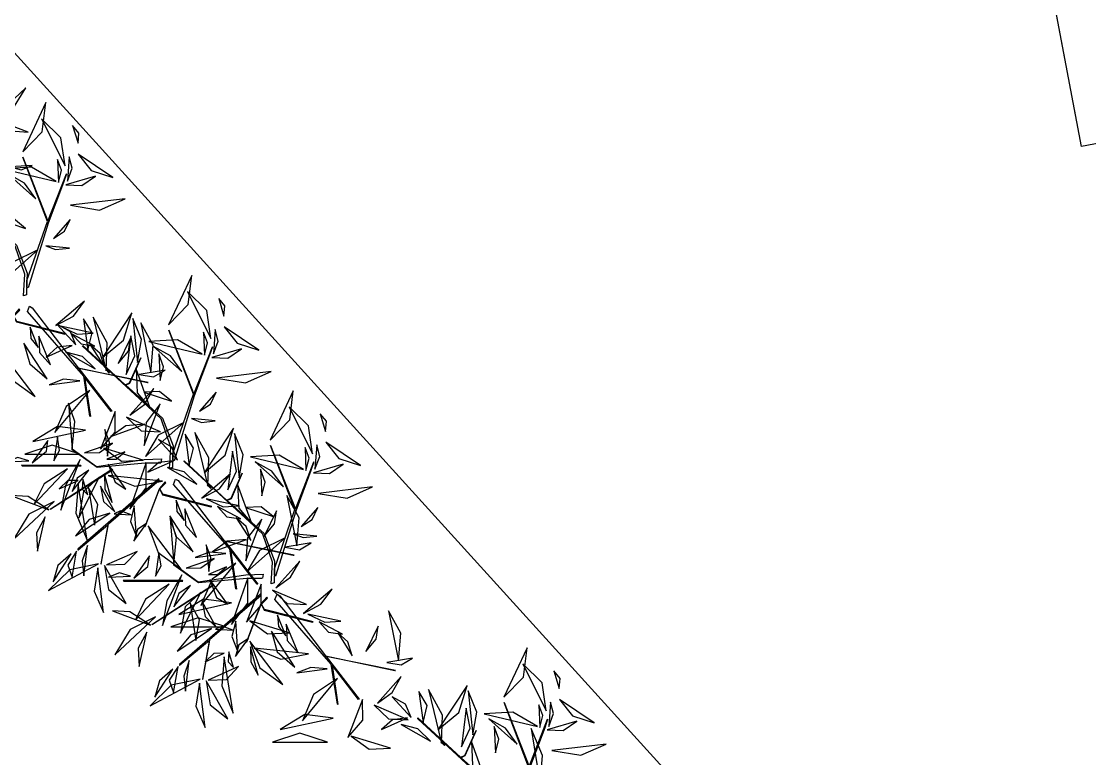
# Model space of a CAD drawing. Header units: centimetres. Extents: x 197412 to 267601, y -375791 to -305433.
# Drawn here: x 210810 to 214582, y -369636 to -367034 of the extents above; entities that cross this region are included whole.
import ezdxf

# ---------------------------------------------------------------- set-up
doc = ezdxf.new("R2010")
doc.units = ezdxf.units.CM
doc.layers.add('3-BAT C-Niveau 0', color=250, linetype='Continuous')

# ---------------------------------------------------------------- blocks, each defined once
blk = doc.blocks.new('Groupe-230-1')
at = {"linetype": 'Continuous', "flags": 128}
for points in [[(12837.67, -49599.71), (12838.09, -49592.12), (12834.68, -49582.21), (12806.91, -49556.55), (12806.96, -49556.29), (12821.92, -49570.11), (12823.54, -49569.5), (12827.46, -49560.67), (12823.54, -49569.69), (12822.16, -49570.31), (12835.12, -49581.9), (12838.88, -49591.74), (12838.79, -49594.35), (12846.03, -49573.5), (12837.43, -49550.82), (12846.2, -49573.4), (12852.74, -49556.7), (12851.7, -49559.73), (12846.34, -49574.05), (12839.23, -49596.96), (12838.81, -49596.62), (12838.79, -49594.35), (12838.7, -49599.38)], [(12836.09, -49604.37), (12834.03, -49606.72), (12828.94, -49620.24), (12829.08, -49620.12), (12834.09, -49606.89), (12835.15, -49608.94), (12852.26, -49613.25), (12852.51, -49613.15), (12835.27, -49608.79), (12834.23, -49606.87), (12836.33, -49604.78)], [(12881.58, -49630.34), (12857.12, -49625.36), (12868.75, -49640.47), (12868.53, -49640.57), (12859.13, -49628.42), (12861.23, -49642.3), (12861.07, -49642.2), (12858.87, -49628.08), (12838.98, -49605.3), (12839.74, -49603.4), (12840.71, -49603.96), (12856.88, -49625.17), (12881.34, -49630.27)], [(12889.21, -49660.7), (12889.63, -49653.1), (12886.23, -49643.2), (12858.46, -49617.54), (12858.51, -49617.28), (12873.46, -49631.1), (12875.08, -49630.49), (12879, -49621.66), (12875.08, -49630.68), (12873.7, -49631.3), (12886.67, -49642.89), (12890.42, -49652.73), (12890.33, -49655.34), (12897.58, -49634.49), (12888.97, -49611.81), (12897.74, -49634.39), (12904.29, -49617.69), (12903.25, -49620.72), (12897.89, -49635.04), (12890.78, -49657.95), (12890.36, -49657.61), (12890.33, -49655.34), (12890.24, -49660.37)], [(12925.08, -49701.4), (12925.5, -49693.8), (12922.09, -49683.89), (12894.32, -49658.24), (12894.37, -49657.98), (12909.33, -49671.8), (12910.94, -49671.18), (12914.87, -49662.35), (12910.95, -49671.37), (12909.57, -49671.99), (12922.53, -49683.59), (12926.29, -49693.43), (12926.2, -49696.04), (12933.44, -49675.19), (12924.84, -49652.51), (12933.61, -49675.09), (12940.15, -49658.38), (12939.11, -49661.42), (12933.75, -49675.74), (12926.64, -49698.64), (12926.22, -49698.3), (12926.2, -49696.04), (12926.11, -49701.06)], [(12857.97, -49659.74), (12857.88, -49659.57), (12836.96, -49659.51), (12837.12, -49659.72)], [(12847.28, -49675.08), (12847.02, -49675.09), (12868.81, -49660.88), (12868.99, -49661.22)], [(12887.63, -49665.36), (12885.58, -49667.71), (12880.48, -49681.22), (12880.62, -49681.11), (12885.63, -49667.88), (12886.7, -49669.93), (12903.8, -49674.24), (12904.05, -49674.14), (12886.82, -49669.77), (12885.78, -49667.86), (12887.88, -49665.77)], [(12933.12, -49691.33), (12908.66, -49686.35), (12920.29, -49701.46), (12920.08, -49701.56), (12910.68, -49689.41), (12912.77, -49703.29), (12912.62, -49703.19), (12910.41, -49689.07), (12890.53, -49666.29), (12891.29, -49664.39), (12892.25, -49664.95), (12908.42, -49686.16), (12932.88, -49691.25)], [(12893.84, -49700.44), (12893.75, -49700.27), (12872.82, -49700.2), (12872.98, -49700.42)], [(12883.14, -49715.78), (12882.89, -49715.79), (12904.68, -49701.57), (12904.85, -49701.92)], [(12923.5, -49706.06), (12921.44, -49708.4), (12916.35, -49721.92), (12916.49, -49721.81), (12921.5, -49708.58), (12922.56, -49710.63), (12939.67, -49714.93), (12939.92, -49714.84), (12922.68, -49710.47), (12921.64, -49708.55), (12923.74, -49706.46)], [(12968.99, -49732.03), (12944.53, -49727.05), (12956.16, -49742.16), (12955.94, -49742.26), (12946.54, -49730.11), (12948.64, -49743.99), (12948.48, -49743.89), (12946.27, -49729.77), (12926.39, -49706.98), (12927.15, -49705.08), (12928.12, -49705.65), (12944.29, -49726.85), (12968.74, -49731.95)]]:
    blk.add_lwpolyline(points, close=True, dxfattribs=at)
for points in [[(12886.06, -49658.77), (12880.55, -49658.79), (12863.57, -49660.34), (12854.8, -49654.09), (12854.77, -49653.71), (12863.43, -49659.96), (12880.24, -49657.53), (12886.36, -49657.24), (12886.13, -49658.68)], [(12856.93, -49689.34), (12867.42, -49680.56), (12864.93, -49694.49), (12865.03, -49694.38), (12867.59, -49680.22), (12885.56, -49664.82), (12885.44, -49664.37), (12856.83, -49689.14), (12856.84, -49689.41), (12856.9, -49689.36)], [(12921.93, -49699.47), (12916.41, -49699.49), (12899.43, -49701.04), (12890.66, -49694.79), (12890.64, -49694.41), (12899.29, -49700.66), (12916.11, -49698.23), (12922.22, -49697.94), (12921.99, -49699.37)], [(12892.79, -49730.04), (12903.29, -49721.26), (12900.8, -49735.19), (12900.89, -49735.07), (12903.45, -49720.92), (12921.42, -49705.52), (12921.31, -49705.07), (12892.69, -49729.84), (12892.71, -49730.11), (12892.76, -49730.06)]]:
    blk.add_lwpolyline(points, dxfattribs=at)
at = {"linetype": 'Continuous'}
for points in [[(12824, -49539.8, -223.19), (12832.95, -49535.28, -225.59), (12838.38, -49526.35, -225.79), (12838.38, -49526.35, -225.79), (12824, -49539.8, -223.19)], [(12824, -49539.8, -223.19), (12832.95, -49535.28, -225.59), (12838.38, -49526.35, -225.79), (12838.38, -49526.35, -225.79), (12824, -49539.8, -223.19)], [(12837.32, -49548.95, -215.07), (12844.2, -49541.83, -213.8), (12845.47, -49531.54, -214.42), (12845.47, -49531.54, -214.42), (12837.32, -49548.95, -215.07)], [(12825.86, -49536.84, -214.21), (12833.13, -49541.5, -211.43), (12839.23, -49541.9, -206.15), (12839.23, -49541.9, -206.15), (12825.86, -49536.84, -214.21)], [(12852.27, -49553.8, -228.35), (12850.8, -49543.91, -229.1), (12844, -49537.19, -232.12), (12844, -49537.19, -232.12), (12852.27, -49553.8, -228.35)], [(12856.86, -49545.88, -211.21), (12857.17, -49542.3, -209.03), (12854.97, -49539.66, -206.71), (12854.97, -49539.66, -206.71), (12856.86, -49545.88, -211.21)], [(12856.86, -49545.88, -211.21), (12857.17, -49542.3, -209.03), (12854.97, -49539.66, -206.71), (12854.97, -49539.66, -206.71), (12856.86, -49545.88, -211.21)], [(12849.94, -49559.68, -229.3), (12851.02, -49555.37, -228.25), (12849.65, -49551.61, -226.49), (12849.65, -49551.61, -226.49), (12849.94, -49559.68, -229.3)], [(12853.11, -49559.24, -232.75), (12854.82, -49554.72, -233.5), (12853.75, -49550.66, -235.42), (12853.75, -49550.66, -235.42), (12853.11, -49559.24, -232.75)], [(12856.97, -49549.74, -212.86), (12861.52, -49555.5, -209.91), (12869.19, -49557.96, -208.14), (12869.19, -49557.96, -208.14), (12856.97, -49549.74, -212.86)], [(12856.97, -49549.74, -212.86), (12861.52, -49555.5, -209.91), (12869.19, -49557.96, -208.14), (12869.19, -49557.96, -208.14), (12856.97, -49549.74, -212.86)], [(12849.11, -49559.32, -228.97), (12840.42, -49554.27, -227.8), (12830.36, -49554.86, -227.09), (12830.36, -49554.86, -227.09), (12849.11, -49559.32, -228.97)], [(12832.94, -49554.17, -211.6), (12836.81, -49555.27, -211.07), (12840.65, -49553.73, -211.1), (12840.65, -49553.73, -211.1), (12832.94, -49554.17, -211.6)], [(12841.97, -49565.5, -196.26), (12837.91, -49559.92, -195.05), (12831.97, -49556.59, -196.39), (12831.97, -49556.59, -196.39), (12841.97, -49565.5, -196.26)], [(12852.57, -49560.5, -232.48), (12858.26, -49560.75, -232.45), (12863.02, -49557.46, -231.83), (12863.02, -49557.46, -231.83), (12852.57, -49560.5, -232.48)], [(12854.26, -49567.76, -223.66), (12864.48, -49569.43, -222.36), (12873.46, -49565.48, -219.58), (12873.46, -49565.48, -219.58), (12854.26, -49567.76, -223.66)], [(12838.31, -49575.91, -184.69), (12834.12, -49572.48, -183.17), (12828.58, -49572.72, -181.63), (12828.58, -49572.72, -181.63), (12838.31, -49575.91, -184.69)], [(12848.2, -49579.46, -172.05), (12852.11, -49576.96, -171.7), (12854.12, -49572.78, -172.02), (12854.12, -49572.78, -172.02), (12848.2, -49579.46, -172.05)], [(12848.2, -49579.46, -172.05), (12852.11, -49576.96, -171.7), (12854.12, -49572.78, -172.02), (12854.12, -49572.78, -172.02), (12848.2, -49579.46, -172.05)], [(12845.44, -49582.08, -171.59), (12848.96, -49583.41, -169.03), (12853.8, -49582.87, -167.96), (12853.8, -49582.87, -167.96), (12845.44, -49582.08, -171.59)], [(12842.64, -49583.49, -176.08), (12833.57, -49587.95, -174.79), (12829.09, -49595.46, -170.69), (12829.09, -49595.46, -170.69), (12842.64, -49583.49, -176.08)], [(12888.86, -49609.94, -215.07), (12895.74, -49602.82, -213.8), (12897.02, -49592.53, -214.42), (12897.02, -49592.53, -214.42), (12888.86, -49609.94, -215.07)], [(12903.81, -49614.79, -228.35), (12902.34, -49604.9, -229.1), (12895.55, -49598.18, -232.12), (12895.55, -49598.18, -232.12), (12903.81, -49614.79, -228.35)], [(12908.4, -49606.87, -211.21), (12908.71, -49603.29, -209.03), (12906.52, -49600.64, -206.71), (12906.52, -49600.64, -206.71), (12908.4, -49606.87, -211.21)], [(12908.4, -49606.87, -211.21), (12908.71, -49603.29, -209.03), (12906.52, -49600.64, -206.71), (12906.52, -49600.64, -206.71), (12908.4, -49606.87, -211.21)], [(12849.01, -49610.16, -183.78), (12855.24, -49606.89, -183.14), (12859.17, -49601.57, -184.94), (12859.17, -49601.57, -184.94), (12849.01, -49610.16, -183.78)], [(12860.28, -49618.92, -194.21), (12861.8, -49612.81, -192.81), (12858.8, -49607.9, -190.06), (12858.8, -49607.9, -190.06), (12860.28, -49618.92, -194.21)], [(12860.28, -49618.92, -194.21), (12861.8, -49612.81, -192.81), (12858.8, -49607.9, -190.06), (12858.8, -49607.9, -190.06), (12860.28, -49618.92, -194.21)], [(12866.78, -49626.19, -206.43), (12867.15, -49616.27, -204.4), (12862.25, -49607.26, -204.36), (12862.25, -49607.26, -204.36), (12866.78, -49626.19, -206.43)], [(12866.78, -49626.19, -206.43), (12867.15, -49616.27, -204.4), (12862.25, -49607.26, -204.36), (12862.25, -49607.26, -204.36), (12866.78, -49626.19, -206.43)], [(12865.52, -49621.48, -194.97), (12872.93, -49615.32, -192.57), (12875.86, -49605.78, -191.31), (12875.86, -49605.78, -191.31), (12865.52, -49621.48, -194.97)], [(12877.83, -49623.25, -201.48), (12879.29, -49615.18, -202.35), (12876.2, -49607.68, -201.76), (12876.2, -49607.68, -201.76), (12877.83, -49623.25, -201.48)], [(12839.91, -49610.83, -197.01), (12840.18, -49614.83, -196.39), (12842.82, -49618, -196.61), (12842.82, -49618, -196.61), (12839.91, -49610.83, -197.01)], [(12856.09, -49617.07, -183.73), (12854.15, -49612.42, -181.29), (12849.36, -49609.78, -179.52), (12849.36, -49609.78, -179.52), (12856.09, -49617.07, -183.73)], [(12850.62, -49610.4, -176.88), (12856.56, -49613.22, -176.9), (12862.2, -49612.92, -174.04), (12862.2, -49612.92, -174.04), (12850.62, -49610.4, -176.88)], [(12882.57, -49626.94, -207.25), (12883.41, -49617.15, -205.29), (12879.02, -49609.21, -201.98), (12879.02, -49609.21, -201.98), (12882.57, -49626.94, -207.25)], [(12904.66, -49620.23, -232.75), (12906.36, -49615.71, -233.5), (12905.29, -49611.65, -235.42), (12905.29, -49611.65, -235.42), (12904.66, -49620.23, -232.75)], [(12908.51, -49610.73, -212.86), (12913.07, -49616.49, -209.91), (12920.73, -49618.95, -208.14), (12920.73, -49618.95, -208.14), (12908.51, -49610.73, -212.86)], [(12908.51, -49610.73, -212.86), (12913.07, -49616.49, -209.91), (12920.73, -49618.95, -208.14), (12920.73, -49618.95, -208.14), (12908.51, -49610.73, -212.86)], [(12843, -49613.92, -186.16), (12843.28, -49619.68, -185.75), (12847.19, -49624.05, -185.13), (12847.19, -49624.05, -185.13), (12843, -49613.92, -186.16)], [(12854.57, -49613.09, -161.32), (12857.92, -49616.72, -161.24), (12862.78, -49617.51, -160.95), (12862.78, -49617.51, -160.95), (12854.57, -49613.09, -161.32)], [(12871.06, -49623.56, -210.84), (12874.7, -49619.21, -209.98), (12875.42, -49614.69, -207.2), (12875.42, -49614.69, -207.2), (12871.06, -49623.56, -210.84)], [(12873.89, -49627.47, -207.16), (12876.93, -49620.89, -205.48), (12875.55, -49613.82, -203.83), (12875.55, -49613.82, -203.83), (12873.89, -49627.47, -207.16)], [(12873.89, -49627.47, -207.16), (12876.93, -49620.89, -205.48), (12875.55, -49613.82, -203.83), (12875.55, -49613.82, -203.83), (12873.89, -49627.47, -207.16)], [(12900.65, -49620.31, -228.97), (12891.96, -49615.26, -227.8), (12881.9, -49615.85, -227.09), (12881.9, -49615.85, -227.09), (12900.65, -49620.31, -228.97)], [(12901.48, -49620.67, -229.3), (12902.56, -49616.36, -228.25), (12901.19, -49612.59, -226.49), (12901.19, -49612.59, -226.49), (12901.48, -49620.67, -229.3)], [(12830.06, -49619.91, -179.52), (12833.61, -49629.38, -178.73), (12841.77, -49635.28, -177.91), (12841.77, -49635.28, -177.91), (12830.06, -49619.91, -179.52)], [(12837.71, -49616.4, -247.3), (12839.8, -49623.69, -244.69), (12845.98, -49629.08, -243.35), (12845.98, -49629.08, -243.35), (12837.71, -49616.4, -247.3)], [(12837.71, -49616.4, -247.3), (12839.8, -49623.69, -244.69), (12845.98, -49629.08, -243.35), (12845.98, -49629.08, -243.35), (12837.71, -49616.4, -247.3)], [(12854.76, -49617.27, -183.47), (12849.53, -49617.89, -183.7), (12845.61, -49621.33, -184.07), (12845.61, -49621.33, -184.07), (12854.76, -49617.27, -183.47)], [(12854.76, -49617.27, -183.47), (12849.53, -49617.89, -183.7), (12845.61, -49621.33, -184.07), (12845.61, -49621.33, -184.07), (12854.76, -49617.27, -183.47)], [(12862.95, -49625.51, -199.98), (12858.49, -49621.11, -200.36), (12852.54, -49619.57, -199.46), (12852.54, -49619.57, -199.46), (12862.95, -49625.51, -199.98)], [(12866.29, -49625.08, -223.21), (12864.69, -49620.12, -222.61), (12861.14, -49617.05, -220.88), (12861.14, -49617.05, -220.88), (12866.29, -49625.08, -223.21)], [(12866.29, -49625.08, -223.21), (12864.69, -49620.12, -222.61), (12861.14, -49617.05, -220.88), (12861.14, -49617.05, -220.88), (12866.29, -49625.08, -223.21)], [(12893.52, -49626.49, -196.26), (12889.46, -49620.91, -195.05), (12883.52, -49617.58, -196.39), (12883.52, -49617.58, -196.39), (12893.52, -49626.49, -196.26)], [(12904.11, -49621.49, -232.48), (12909.81, -49621.74, -232.45), (12914.57, -49618.45, -231.83), (12914.57, -49618.45, -231.83), (12904.11, -49621.49, -232.48)], [(12885.91, -49629.59, -195.33), (12887.04, -49624.78, -195.1), (12885.44, -49620.25, -194.26), (12885.44, -49620.25, -194.26), (12885.91, -49629.59, -195.33)], [(12867.85, -49627.01, -203.84), (12868, -49626.81, -203.87), (12866.77, -49625.58, -202.04), (12866.63, -49625.77, -202.02), (12867.85, -49627.01, -203.84)], [(12877.35, -49625.55, -188.89), (12877.75, -49633.98, -185.79), (12882.35, -49639.35, -181.22), (12882.35, -49639.35, -181.22), (12877.35, -49625.55, -188.89)], [(12878.44, -49627.49, -215.21), (12883.49, -49628.35, -213.09), (12887.59, -49625.98, -210.46), (12887.59, -49625.98, -210.46), (12878.44, -49627.49, -215.21)], [(12905.8, -49628.75, -223.66), (12916.03, -49630.42, -222.36), (12925, -49626.47, -219.58), (12925, -49626.47, -219.58), (12905.8, -49628.75, -223.66)], [(12857.46, -49629.7, -228.81), (12851.71, -49629.2, -229.15), (12846.69, -49631.16, -227.32), (12846.69, -49631.16, -227.32), (12857.46, -49629.7, -228.81)], [(12861.07, -49633.13, -225.36), (12852.63, -49638.74, -224.7), (12848.71, -49648.03, -224), (12848.71, -49648.03, -224), (12861.07, -49633.13, -225.36)], [(12875.16, -49641.85, -200.44), (12880.36, -49638.04, -199.26), (12883.6, -49632.42, -200.49), (12883.6, -49632.42, -200.49), (12875.16, -49641.85, -200.44)], [(12889.85, -49636.9, -184.69), (12885.66, -49633.47, -183.17), (12880.12, -49633.71, -181.63), (12880.12, -49633.71, -181.63), (12889.85, -49636.9, -184.69)], [(12899.74, -49640.45, -172.05), (12903.65, -49637.95, -171.7), (12905.66, -49633.76, -172.02), (12905.66, -49633.76, -172.02), (12899.74, -49640.45, -172.05)], [(12899.74, -49640.45, -172.05), (12903.65, -49637.95, -171.7), (12905.66, -49633.76, -172.02), (12905.66, -49633.76, -172.02), (12899.74, -49640.45, -172.05)], [(12924.73, -49650.64, -215.07), (12931.61, -49643.51, -213.8), (12932.88, -49633.23, -214.42), (12932.88, -49633.23, -214.42), (12924.73, -49650.64, -215.07)], [(12854.77, -49653.71, -197.23), (12855.74, -49644.05, -194.28), (12853.48, -49637.58, -188.42), (12853.48, -49637.58, -188.42), (12854.77, -49653.71, -197.23)], [(12885.92, -49637.89, -205.3), (12880.88, -49644.44, -204.92), (12880.26, -49652.55, -203.9), (12880.26, -49652.55, -203.9), (12885.92, -49637.89, -205.3)], [(12939.68, -49655.49, -228.35), (12938.21, -49645.6, -229.1), (12931.41, -49638.88, -232.12), (12931.41, -49638.88, -232.12), (12939.68, -49655.49, -228.35)], [(12864.75, -49653.9, -210.57), (12870.01, -49647.88, -206.9), (12869.94, -49640.57, -202.54), (12869.94, -49640.57, -202.54), (12864.75, -49653.9, -210.57)], [(12874.03, -49642.59, -200.73), (12879.12, -49647.38, -197.34), (12885.98, -49647.69, -193.77), (12885.98, -49647.69, -193.77), (12874.03, -49642.59, -200.73)], [(12874.03, -49642.59, -200.73), (12879.12, -49647.38, -197.34), (12885.98, -49647.69, -193.77), (12885.98, -49647.69, -193.77), (12874.03, -49642.59, -200.73)], [(12944.26, -49647.57, -211.21), (12944.58, -49643.98, -209.03), (12942.38, -49641.34, -206.71), (12942.38, -49641.34, -206.71), (12944.26, -49647.57, -211.21)], [(12944.26, -49647.57, -211.21), (12944.58, -49643.98, -209.03), (12942.38, -49641.34, -206.71), (12942.38, -49641.34, -206.71), (12944.26, -49647.57, -211.21)], [(12859.53, -49647.16, -220.85), (12849.59, -49645.8, -221.31), (12840.85, -49651.17, -222.56), (12840.85, -49651.17, -222.56), (12859.53, -49647.16, -220.85)], [(12880.47, -49645.01, -185.42), (12873.76, -49645.58, -185.31), (12868.47, -49649.37, -184.01), (12868.47, -49649.37, -184.01), (12880.47, -49645.01, -185.42)], [(12894.18, -49644.48, -176.08), (12885.11, -49648.94, -174.79), (12880.64, -49656.45, -170.69), (12880.64, -49656.45, -170.69), (12894.18, -49644.48, -176.08)], [(12896.98, -49643.07, -171.59), (12900.51, -49644.4, -169.03), (12905.34, -49643.86, -167.96), (12905.34, -49643.86, -167.96), (12896.98, -49643.07, -171.59)], [(12901.38, -49662.18, -194.97), (12908.8, -49656.02, -192.57), (12911.72, -49646.48, -191.31), (12911.72, -49646.48, -191.31), (12901.38, -49662.18, -194.97)], [(12848.37, -49657.97, -218.46), (12850.29, -49654.38, -216.39), (12849.57, -49649.67, -215.43), (12849.57, -49649.67, -215.43), (12848.37, -49657.97, -218.46)], [(12867.22, -49656.3, -202.12), (12867.93, -49651.46, -201.54), (12866.28, -49646.87, -202.14), (12866.28, -49646.87, -202.14), (12867.22, -49656.3, -202.12)], [(12896.15, -49659.62, -194.21), (12897.67, -49653.51, -192.81), (12894.67, -49648.6, -190.06), (12894.67, -49648.6, -190.06), (12896.15, -49659.62, -194.21)], [(12896.15, -49659.62, -194.21), (12897.67, -49653.51, -192.81), (12894.67, -49648.6, -190.06), (12894.67, -49648.6, -190.06), (12896.15, -49659.62, -194.21)], [(12902.65, -49666.89, -206.43), (12903.02, -49656.97, -204.4), (12898.12, -49647.96, -204.36), (12898.12, -49647.96, -204.36), (12902.65, -49666.89, -206.43)], [(12902.65, -49666.89, -206.43), (12903.02, -49656.97, -204.4), (12898.12, -49647.96, -204.36), (12898.12, -49647.96, -204.36), (12902.65, -49666.89, -206.43)], [(12913.7, -49663.94, -201.48), (12915.15, -49655.88, -202.35), (12912.06, -49648.37, -201.76), (12912.06, -49648.37, -201.76), (12913.7, -49663.94, -201.48)], [(12857.54, -49655.58, -220.09), (12847.79, -49652.44, -220.53), (12838.07, -49655.63, -219.34), (12838.07, -49655.63, -219.34), (12857.54, -49655.58, -220.09)], [(12840.65, -49658.69, -202.5), (12845.68, -49654.61, -200.11), (12846.25, -49650.75, -195.35), (12846.25, -49650.75, -195.35), (12840.65, -49658.69, -202.5)], [(12859.17, -49655.16, -199.77), (12864.4, -49655.09, -197.57), (12869.05, -49651.73, -196.35), (12869.05, -49651.73, -196.35), (12859.17, -49655.16, -199.77)], [(12865.94, -49653.51, -217.22), (12872.24, -49658.04, -219.34), (12879.82, -49657.75, -221.55), (12879.82, -49657.75, -221.55), (12865.94, -49653.51, -217.22)], [(12891.95, -49657.77, -183.73), (12890.01, -49653.12, -181.29), (12885.22, -49650.48, -179.52), (12885.22, -49650.48, -179.52), (12891.95, -49657.77, -183.73)], [(12937.35, -49661.36, -229.3), (12938.43, -49657.05, -228.25), (12937.06, -49653.29, -226.49), (12937.06, -49653.29, -226.49), (12937.35, -49661.36, -229.3)], [(12940.52, -49660.93, -232.75), (12942.23, -49656.4, -233.5), (12941.15, -49652.35, -235.42), (12941.15, -49652.35, -235.42), (12940.52, -49660.93, -232.75)], [(12944.37, -49651.43, -212.86), (12948.93, -49657.19, -209.91), (12956.6, -49659.65, -208.14), (12956.6, -49659.65, -208.14), (12944.37, -49651.43, -212.86)], [(12944.37, -49651.43, -212.86), (12948.93, -49657.19, -209.91), (12956.6, -49659.65, -208.14), (12956.6, -49659.65, -208.14), (12944.37, -49651.43, -212.86)], [(12839.48, -49657.94, -211.6), (12835.6, -49656.84, -211.07), (12831.76, -49658.38, -211.1), (12831.76, -49658.38, -211.1), (12839.48, -49657.94, -211.6)], [(12857.6, -49657.49, -210.1), (12852.4, -49666.66, -209.96), (12850.8, -49675.44, -205.95), (12850.8, -49675.44, -205.95), (12857.6, -49657.49, -210.1)], [(12867.06, -49657.43, -202.35), (12870.29, -49657.39, -200.21), (12873.44, -49654.75, -199.09), (12873.44, -49654.75, -199.09), (12867.06, -49657.43, -202.35)], [(12909.75, -49668.17, -207.16), (12912.79, -49661.59, -205.48), (12911.42, -49654.51, -203.83), (12911.42, -49654.51, -203.83), (12909.75, -49668.17, -207.16)], [(12909.75, -49668.17, -207.16), (12912.79, -49661.59, -205.48), (12911.42, -49654.51, -203.83), (12911.42, -49654.51, -203.83), (12909.75, -49668.17, -207.16)], [(12936.52, -49661.01, -228.97), (12927.83, -49655.96, -227.8), (12917.77, -49656.54, -227.09), (12917.77, -49656.54, -227.09), (12936.52, -49661.01, -228.97)], [(12853.12, -49660.77, -221.24), (12844.88, -49666.11, -218.96), (12841.31, -49673.37, -214.31), (12841.31, -49673.37, -214.31), (12853.12, -49660.77, -221.24)], [(12860.73, -49661.24, -207.72), (12856.62, -49664.05, -206.62), (12854.84, -49668.77, -205.86), (12854.84, -49668.77, -205.86), (12860.73, -49661.24, -207.72)], [(12867.51, -49659.14, -198.87), (12869.92, -49665.52, -195.41), (12873.78, -49667.92, -190.33), (12873.78, -49667.92, -190.33), (12867.51, -49659.14, -198.87)], [(12875.17, -49675.08, -178.9), (12880.91, -49667.48, -176.01), (12880.93, -49658.56, -172.29), (12880.93, -49658.56, -172.29), (12875.17, -49675.08, -178.9)], [(12875.17, -49675.08, -178.9), (12880.91, -49667.48, -176.01), (12880.93, -49658.56, -172.29), (12880.93, -49658.56, -172.29), (12875.17, -49675.08, -178.9)], [(12890.63, -49657.97, -183.47), (12885.39, -49658.59, -183.7), (12881.47, -49662.03, -184.07), (12881.47, -49662.03, -184.07), (12890.63, -49657.97, -183.47)], [(12890.63, -49657.97, -183.47), (12885.39, -49658.59, -183.7), (12881.47, -49662.03, -184.07), (12881.47, -49662.03, -184.07), (12890.63, -49657.97, -183.47)], [(12898.81, -49666.2, -199.98), (12894.35, -49661.81, -200.36), (12888.4, -49660.27, -199.46), (12888.4, -49660.27, -199.46), (12898.81, -49666.2, -199.98)], [(12929.38, -49667.19, -196.26), (12925.32, -49661.61, -195.05), (12919.38, -49658.28, -196.39), (12919.38, -49658.28, -196.39), (12929.38, -49667.19, -196.26)], [(12921.78, -49670.29, -195.33), (12922.9, -49665.47, -195.1), (12921.3, -49660.94, -194.26), (12921.3, -49660.94, -194.26), (12921.78, -49670.29, -195.33)], [(12939.98, -49662.18, -232.48), (12945.67, -49662.44, -232.45), (12950.43, -49659.15, -231.83), (12950.43, -49659.15, -231.83), (12939.98, -49662.18, -232.48)], [(12856.94, -49664.93, -213.12), (12853.22, -49664.95, -210.71), (12850.22, -49667.88, -208.62), (12850.22, -49667.88, -208.62), (12856.94, -49664.93, -213.12)], [(12856.94, -49664.93, -213.12), (12853.22, -49664.95, -210.71), (12850.22, -49667.88, -208.62), (12850.22, -49667.88, -208.62), (12856.94, -49664.93, -213.12)], [(12864.39, -49663.66, -233.25), (12858.84, -49668.79, -238.65), (12857.15, -49678.1, -241.93), (12857.15, -49678.1, -241.93), (12864.39, -49663.66, -233.25)], [(12858.54, -49664.39, -212.09), (12858.37, -49667.95, -209.87), (12860.27, -49669.96, -207.1), (12860.27, -49669.96, -207.1), (12858.54, -49664.39, -212.09)], [(12858.54, -49664.39, -212.09), (12858.37, -49667.95, -209.87), (12860.27, -49669.96, -207.1), (12860.27, -49669.96, -207.1), (12858.54, -49664.39, -212.09)], [(12866.22, -49662.62, -204.62), (12866.29, -49667.99, -205.07), (12868.88, -49672.63, -204.23), (12868.88, -49672.63, -204.23), (12866.22, -49662.62, -204.62)], [(12867.46, -49663.17, -204.31), (12876.91, -49666.94, -204.16), (12886.67, -49665.17, -202.67), (12886.67, -49665.17, -202.67), (12867.46, -49663.17, -204.31)], [(12900.55, -49671.15, -183.78), (12906.79, -49667.88, -183.14), (12910.71, -49662.56, -184.94), (12910.71, -49662.56, -184.94), (12900.55, -49671.15, -183.78)], [(12856.91, -49666.17, -212.64), (12856.07, -49676.42, -211.07), (12860.1, -49686.02, -212.06), (12860.1, -49686.02, -212.06), (12856.91, -49666.17, -212.64)], [(12856.91, -49666.17, -212.64), (12856.07, -49676.42, -211.07), (12860.1, -49686.02, -212.06), (12860.1, -49686.02, -212.06), (12856.91, -49666.17, -212.64)], [(12862.64, -49680.64, -189.87), (12863.88, -49673.39, -186.93), (12860.59, -49667.47, -183.27), (12860.59, -49667.47, -183.27), (12862.64, -49680.64, -189.87)], [(12864.8, -49666.89, -229.03), (12865.85, -49672.29, -227.48), (12869.82, -49675.93, -225.66), (12869.82, -49675.93, -225.66), (12864.8, -49666.89, -229.03)], [(12903.72, -49667.71, -203.84), (12903.86, -49667.5, -203.87), (12902.63, -49666.28, -202.04), (12902.5, -49666.47, -202.02), (12903.72, -49667.71, -203.84)], [(12913.21, -49666.24, -188.89), (12913.61, -49674.67, -185.79), (12918.22, -49680.05, -181.22), (12918.22, -49680.05, -181.22), (12913.21, -49666.24, -188.89)], [(12941.67, -49669.45, -223.66), (12951.89, -49671.11, -222.36), (12960.86, -49667.17, -219.58), (12960.86, -49667.17, -219.58), (12941.67, -49669.45, -223.66)], [(12846.55, -49675.27, -214.21), (12839.28, -49670.61, -211.43), (12833.19, -49670.21, -206.15), (12833.19, -49670.21, -206.15), (12846.55, -49675.27, -214.21)], [(12848.41, -49672.31, -223.19), (12839.46, -49676.83, -225.59), (12834.03, -49685.76, -225.79), (12834.03, -49685.76, -225.79), (12848.41, -49672.31, -223.19)], [(12848.41, -49672.31, -223.19), (12839.46, -49676.83, -225.59), (12834.03, -49685.76, -225.79), (12834.03, -49685.76, -225.79), (12848.41, -49672.31, -223.19)], [(12891.46, -49671.82, -197.01), (12891.72, -49675.81, -196.39), (12894.36, -49678.99, -196.61), (12894.36, -49678.99, -196.61), (12891.46, -49671.82, -197.01)], [(12902.16, -49671.39, -176.88), (12908.1, -49674.21, -176.9), (12913.74, -49673.9, -174.04), (12913.74, -49673.9, -174.04), (12902.16, -49671.39, -176.88)], [(12934.11, -49687.93, -207.25), (12934.95, -49678.14, -205.29), (12930.56, -49670.2, -201.98), (12930.56, -49670.2, -201.98), (12934.11, -49687.93, -207.25)], [(12868.13, -49676.5, -200.41), (12860.84, -49678.66, -200.32), (12856.03, -49684.47, -200.54), (12856.03, -49684.47, -200.54), (12868.13, -49676.5, -200.41)], [(12875.61, -49676.99, -177.75), (12871.85, -49675.66, -175.38), (12869.57, -49676.67, -172.12), (12869.57, -49676.67, -172.12), (12875.61, -49676.99, -177.75)], [(12876.66, -49673.84, -207.06), (12875.36, -49679.34, -208.24), (12877.47, -49684.72, -209.24), (12877.47, -49684.72, -209.24), (12876.66, -49673.84, -207.06)], [(12894.54, -49674.9, -186.16), (12894.82, -49680.67, -185.75), (12898.74, -49685.03, -185.13), (12898.74, -49685.03, -185.13), (12894.54, -49674.9, -186.16)], [(12906.11, -49674.08, -161.32), (12909.46, -49677.71, -161.24), (12914.32, -49678.5, -160.95), (12914.32, -49678.5, -160.95), (12906.11, -49674.08, -161.32)], [(12925.72, -49677.6, -184.69), (12921.53, -49674.17, -183.17), (12915.99, -49674.41, -181.63), (12915.99, -49674.41, -181.63), (12925.72, -49677.6, -184.69)], [(12922.6, -49684.55, -210.84), (12926.24, -49680.2, -209.98), (12926.97, -49675.68, -207.2), (12926.97, -49675.68, -207.2), (12922.6, -49684.55, -210.84)], [(12935.61, -49681.15, -172.05), (12939.52, -49678.65, -171.7), (12941.53, -49674.46, -172.02), (12941.53, -49674.46, -172.02), (12935.61, -49681.15, -172.05)], [(12935.61, -49681.15, -172.05), (12939.52, -49678.65, -171.7), (12941.53, -49674.46, -172.02), (12941.53, -49674.46, -172.02), (12935.61, -49681.15, -172.05)], [(12845.26, -49677.72, -215.73), (12842.19, -49683.37, -216.78), (12842.56, -49689.88, -215.22), (12842.56, -49689.88, -215.22), (12845.26, -49677.72, -215.73)], [(12845.26, -49677.72, -215.73), (12842.19, -49683.37, -216.78), (12842.56, -49689.88, -215.22), (12842.56, -49689.88, -215.22), (12845.26, -49677.72, -215.73)], [(12881.19, -49680, -179.83), (12877.81, -49682.24, -178.67), (12876.62, -49686.35, -177.99), (12876.62, -49686.35, -177.99), (12881.19, -49680, -179.83)], [(12889.25, -49677.39, -247.3), (12891.35, -49684.68, -244.69), (12897.53, -49690.07, -243.35), (12897.53, -49690.07, -243.35), (12889.25, -49677.39, -247.3)], [(12889.25, -49677.39, -247.3), (12891.35, -49684.68, -244.69), (12897.53, -49690.07, -243.35), (12897.53, -49690.07, -243.35), (12889.25, -49677.39, -247.3)], [(12890.64, -49694.41, -197.23), (12891.61, -49684.75, -194.28), (12889.34, -49678.28, -188.42), (12889.34, -49678.28, -188.42), (12890.64, -49694.41, -197.23)], [(12917.83, -49686.07, -223.21), (12916.23, -49681.11, -222.61), (12912.69, -49678.04, -220.88), (12912.69, -49678.04, -220.88), (12917.83, -49686.07, -223.21)], [(12917.83, -49686.07, -223.21), (12916.23, -49681.11, -222.61), (12912.69, -49678.04, -220.88), (12912.69, -49678.04, -220.88), (12917.83, -49686.07, -223.21)], [(12921.78, -49678.59, -205.3), (12916.74, -49685.14, -204.92), (12916.12, -49693.25, -203.9), (12916.12, -49693.25, -203.9), (12921.78, -49678.59, -205.3)], [(12881.61, -49680.9, -179.52), (12885.16, -49690.37, -178.73), (12893.31, -49696.27, -177.91), (12893.31, -49696.27, -177.91), (12881.61, -49680.9, -179.52)], [(12932.85, -49683.77, -171.59), (12936.37, -49685.09, -169.03), (12941.21, -49684.56, -167.96), (12941.21, -49684.56, -167.96), (12932.85, -49683.77, -171.59)], [(12860.18, -49687.81, -186.97), (12858.38, -49693.3, -187.38), (12858.94, -49698.61, -185.5), (12858.94, -49698.61, -185.5), (12860.18, -49687.81, -186.97)], [(12903.08, -49696.99, -202.12), (12903.8, -49692.15, -201.54), (12902.15, -49687.57, -202.14), (12902.15, -49687.57, -202.14), (12903.08, -49696.99, -202.12)], [(12916.34, -49685.71, -185.42), (12909.62, -49686.28, -185.31), (12904.34, -49690.07, -184.01), (12904.34, -49690.07, -184.01), (12916.34, -49685.71, -185.42)], [(12930.04, -49685.17, -176.08), (12920.98, -49689.63, -174.79), (12916.5, -49697.14, -170.69), (12916.5, -49697.14, -170.69), (12930.04, -49685.17, -176.08)], [(12929.98, -49688.48, -215.21), (12935.04, -49689.34, -213.09), (12939.14, -49686.97, -210.46), (12939.14, -49686.97, -210.46), (12929.98, -49688.48, -215.21)], [(12854.45, -49690.84, -174.84), (12849.72, -49694.89, -175.45), (12848.07, -49700.66, -176.76), (12848.07, -49700.66, -176.76), (12854.45, -49690.84, -174.84)], [(12856.3, -49689.91, -174.58), (12853.22, -49694.75, -172.2), (12854.76, -49699.05, -168.43), (12854.76, -49699.05, -168.43), (12856.3, -49689.91, -174.58)], [(12866.9, -49694.7, -181.99), (12873.37, -49694.43, -181.12), (12877.7, -49689.94, -179.03), (12877.7, -49689.94, -179.03), (12866.9, -49694.7, -181.99)], [(12876.52, -49699.39, -202.5), (12881.55, -49695.3, -200.11), (12882.12, -49691.45, -195.35), (12882.12, -49691.45, -195.35), (12876.52, -49699.39, -202.5)], [(12884.24, -49698.67, -218.46), (12886.16, -49695.08, -216.39), (12885.44, -49690.37, -215.43), (12885.44, -49690.37, -215.43), (12884.24, -49698.67, -218.46)], [(12909.01, -49690.69, -228.81), (12903.25, -49690.18, -229.15), (12898.24, -49692.15, -227.32), (12898.24, -49692.15, -227.32), (12909.01, -49690.69, -228.81)], [(12864.13, -49694.38, -186.41), (12853.93, -49696.46, -187.61), (12846.46, -49703.73, -186.97), (12846.46, -49703.73, -186.97), (12864.13, -49694.38, -186.41)], [(12866.22, -49694.91, -182.25), (12867.68, -49703.39, -178.08), (12873.89, -49708.33, -173.29), (12873.89, -49708.33, -173.29), (12866.22, -49694.91, -182.25)], [(12895.03, -49695.85, -199.77), (12900.26, -49695.78, -197.57), (12904.92, -49692.43, -196.35), (12904.92, -49692.43, -196.35), (12895.03, -49695.85, -199.77)], [(12912.62, -49694.12, -225.36), (12904.17, -49699.73, -224.7), (12900.25, -49709.01, -224), (12900.25, -49709.01, -224), (12912.62, -49694.12, -225.36)], [(12902.92, -49698.12, -202.35), (12906.16, -49698.09, -200.21), (12909.31, -49695.45, -199.09), (12909.31, -49695.45, -199.09), (12902.92, -49698.12, -202.35)], [(12926.7, -49702.84, -200.44), (12931.91, -49699.03, -199.26), (12935.15, -49693.41, -200.49), (12935.15, -49693.41, -200.49), (12926.7, -49702.84, -200.44)], [(12863.89, -49695.78, -186.4), (12862.54, -49703.94, -186.75), (12865.91, -49711.46, -187), (12865.91, -49711.46, -187), (12863.89, -49695.78, -186.4)], [(12875.34, -49698.63, -211.6), (12871.47, -49697.54, -211.07), (12867.62, -49699.08, -211.1), (12867.62, -49699.08, -211.1), (12875.34, -49698.63, -211.6)], [(12893.47, -49698.19, -210.1), (12888.27, -49707.35, -209.96), (12886.66, -49716.13, -205.95), (12886.66, -49716.13, -205.95), (12893.47, -49698.19, -210.1)], [(12911.04, -49715.78, -178.9), (12916.78, -49708.18, -176.01), (12916.79, -49699.25, -172.29), (12916.79, -49699.25, -172.29), (12911.04, -49715.78, -178.9)], [(12911.04, -49715.78, -178.9), (12916.78, -49708.18, -176.01), (12916.79, -49699.25, -172.29), (12916.79, -49699.25, -172.29), (12911.04, -49715.78, -178.9)], [(12888.99, -49701.47, -221.24), (12880.74, -49706.81, -218.96), (12877.17, -49714.07, -214.31), (12877.17, -49714.07, -214.31), (12888.99, -49701.47, -221.24)], [(12896.6, -49701.94, -207.72), (12892.49, -49704.75, -206.62), (12890.7, -49709.46, -205.86), (12890.7, -49709.46, -205.86), (12896.6, -49701.94, -207.72)], [(12903.38, -49699.84, -198.87), (12905.79, -49706.22, -195.41), (12909.65, -49708.62, -190.33), (12909.65, -49708.62, -190.33), (12903.38, -49699.84, -198.87)], [(12916.3, -49714.89, -210.57), (12921.56, -49708.87, -206.9), (12921.48, -49701.56, -202.54), (12921.48, -49701.56, -202.54), (12916.3, -49714.89, -210.57)], [(12911.08, -49708.15, -220.85), (12901.14, -49706.79, -221.31), (12892.4, -49712.16, -222.56), (12892.4, -49712.16, -222.56), (12911.08, -49708.15, -220.85)], [(12900.26, -49704.35, -233.25), (12894.7, -49709.49, -238.65), (12893.01, -49718.8, -241.93), (12893.01, -49718.8, -241.93), (12900.26, -49704.35, -233.25)], [(12925.57, -49703.58, -200.73), (12930.67, -49708.37, -197.34), (12937.52, -49708.68, -193.77), (12937.52, -49708.68, -193.77), (12925.57, -49703.58, -200.73)], [(12925.57, -49703.58, -200.73), (12930.67, -49708.37, -197.34), (12937.52, -49708.68, -193.77), (12937.52, -49708.68, -193.77), (12925.57, -49703.58, -200.73)], [(12936.42, -49711.85, -183.78), (12942.65, -49708.57, -183.14), (12946.57, -49703.25, -184.94), (12946.57, -49703.25, -184.94), (12936.42, -49711.85, -183.78)], [(12898.5, -49721.34, -189.87), (12899.74, -49714.09, -186.93), (12896.46, -49708.17, -183.27), (12896.46, -49708.17, -183.27), (12898.5, -49721.34, -189.87)], [(12900.66, -49707.59, -229.03), (12901.71, -49712.98, -227.48), (12905.68, -49716.63, -225.66), (12905.68, -49716.63, -225.66), (12900.66, -49707.59, -229.03)], [(12882.41, -49715.97, -214.21), (12875.15, -49711.3, -211.43), (12869.05, -49710.91, -206.15), (12869.05, -49710.91, -206.15), (12882.41, -49715.97, -214.21)], [(12884.27, -49713.01, -223.19), (12875.33, -49717.52, -225.59), (12869.89, -49726.46, -225.79), (12869.89, -49726.46, -225.79), (12884.27, -49713.01, -223.19)], [(12884.27, -49713.01, -223.19), (12875.33, -49717.52, -225.59), (12869.89, -49726.46, -225.79), (12869.89, -49726.46, -225.79), (12884.27, -49713.01, -223.19)], [(12909.08, -49716.57, -220.09), (12899.34, -49713.43, -220.53), (12889.61, -49716.62, -219.34), (12889.61, -49716.62, -219.34), (12909.08, -49716.57, -220.09)], [(12927.32, -49712.51, -197.01), (12927.59, -49716.51, -196.39), (12930.23, -49719.69, -196.61), (12930.23, -49719.69, -196.61), (12927.32, -49712.51, -197.01)], [(12938.02, -49712.08, -176.88), (12943.96, -49714.91, -176.9), (12949.61, -49714.6, -174.04), (12949.61, -49714.6, -174.04), (12938.02, -49712.08, -176.88)], [(12969.98, -49728.62, -207.25), (12970.81, -49718.84, -205.29), (12966.43, -49710.9, -201.98), (12966.43, -49710.9, -201.98), (12969.98, -49728.62, -207.25)], [(12903.99, -49717.2, -200.41), (12896.7, -49719.35, -200.32), (12891.9, -49725.17, -200.54), (12891.9, -49725.17, -200.54), (12903.99, -49717.2, -200.41)], [(12911.47, -49717.69, -177.75), (12907.71, -49716.35, -175.38), (12905.43, -49717.37, -172.12), (12905.43, -49717.37, -172.12), (12911.47, -49717.69, -177.75)], [(12912.53, -49714.53, -207.06), (12911.22, -49720.04, -208.24), (12913.33, -49725.41, -209.24), (12913.33, -49725.41, -209.24), (12912.53, -49714.53, -207.06)], [(12917.48, -49714.5, -217.22), (12923.78, -49719.03, -219.34), (12931.36, -49718.74, -221.55), (12931.36, -49718.74, -221.55), (12917.48, -49714.5, -217.22)], [(12925.12, -49718.08, -247.3), (12927.21, -49725.37, -244.69), (12933.39, -49730.77, -243.35), (12933.39, -49730.77, -243.35), (12925.12, -49718.08, -247.3)], [(12925.12, -49718.08, -247.3), (12927.21, -49725.37, -244.69), (12933.39, -49730.77, -243.35), (12933.39, -49730.77, -243.35), (12925.12, -49718.08, -247.3)], [(12930.41, -49715.6, -186.16), (12930.68, -49721.37, -185.75), (12934.6, -49725.73, -185.13), (12934.6, -49725.73, -185.13), (12930.41, -49715.6, -186.16)], [(12941.98, -49714.78, -161.32), (12945.33, -49718.41, -161.24), (12950.19, -49719.2, -160.95), (12950.19, -49719.2, -160.95), (12941.98, -49714.78, -161.32)], [(12958.47, -49725.25, -210.84), (12962.11, -49720.89, -209.98), (12962.83, -49716.38, -207.2), (12962.83, -49716.38, -207.2), (12958.47, -49725.25, -210.84)], [(12881.12, -49718.42, -215.73), (12878.05, -49724.06, -216.78), (12878.43, -49730.58, -215.22), (12878.43, -49730.58, -215.22), (12881.12, -49718.42, -215.73)], [(12881.12, -49718.42, -215.73), (12878.05, -49724.06, -216.78), (12878.43, -49730.58, -215.22), (12878.43, -49730.58, -215.22), (12881.12, -49718.42, -215.73)], [(12917.05, -49720.69, -179.83), (12913.67, -49722.93, -178.67), (12912.48, -49727.05, -177.99), (12912.48, -49727.05, -177.99), (12917.05, -49720.69, -179.83)], [(12917.47, -49721.59, -179.52), (12921.02, -49731.07, -178.73), (12929.18, -49736.97, -177.91), (12929.18, -49736.97, -177.91), (12917.47, -49721.59, -179.52)], [(12953.7, -49726.77, -223.21), (12952.1, -49721.81, -222.61), (12948.55, -49718.74, -220.88), (12948.55, -49718.74, -220.88), (12953.7, -49726.77, -223.21)], [(12953.7, -49726.77, -223.21), (12952.1, -49721.81, -222.61), (12948.55, -49718.74, -220.88), (12948.55, -49718.74, -220.88), (12953.7, -49726.77, -223.21)], [(12910.09, -49725.38, -212.09), (12909.92, -49728.94, -209.87), (12911.81, -49730.95, -207.1), (12911.81, -49730.95, -207.1), (12910.09, -49725.38, -212.09)], [(12910.09, -49725.38, -212.09), (12909.92, -49728.94, -209.87), (12911.81, -49730.95, -207.1), (12911.81, -49730.95, -207.1), (12910.09, -49725.38, -212.09)], [(12917.76, -49723.61, -204.62), (12917.84, -49728.98, -205.07), (12920.42, -49733.61, -204.23), (12920.42, -49733.61, -204.23), (12917.76, -49723.61, -204.62)], [(12919, -49724.16, -204.31), (12928.45, -49727.93, -204.16), (12938.22, -49726.16, -202.67), (12938.22, -49726.16, -202.67), (12919, -49724.16, -204.31)], [(12896.05, -49728.51, -186.97), (12894.24, -49733.99, -187.38), (12894.81, -49739.31, -185.5), (12894.81, -49739.31, -185.5), (12896.05, -49728.51, -186.97)], [(12908.49, -49725.92, -213.12), (12904.76, -49725.94, -210.71), (12901.77, -49728.87, -208.62), (12901.77, -49728.87, -208.62), (12908.49, -49725.92, -213.12)], [(12908.49, -49725.92, -213.12), (12904.76, -49725.94, -210.71), (12901.77, -49728.87, -208.62), (12901.77, -49728.87, -208.62), (12908.49, -49725.92, -213.12)], [(12908.45, -49727.16, -212.64), (12907.61, -49737.4, -211.07), (12911.65, -49747.01, -212.06), (12911.65, -49747.01, -212.06), (12908.45, -49727.16, -212.64)], [(12908.45, -49727.16, -212.64), (12907.61, -49737.4, -211.07), (12911.65, -49747.01, -212.06), (12911.65, -49747.01, -212.06), (12908.45, -49727.16, -212.64)], [(12965.85, -49729.18, -215.21), (12970.9, -49730.03, -213.09), (12975, -49727.67, -210.46), (12975, -49727.67, -210.46), (12965.85, -49729.18, -215.21)], [(12890.31, -49731.54, -174.84), (12885.58, -49735.59, -175.45), (12883.93, -49741.36, -176.76), (12883.93, -49741.36, -176.76), (12890.31, -49731.54, -174.84)], [(12892.17, -49730.61, -174.58), (12889.09, -49735.45, -172.2), (12890.63, -49739.75, -168.43), (12890.63, -49739.75, -168.43), (12892.17, -49730.61, -174.58)], [(12902.77, -49735.4, -181.99), (12909.24, -49735.13, -181.12), (12913.57, -49730.63, -179.03), (12913.57, -49730.63, -179.03), (12902.77, -49735.4, -181.99)], [(12944.87, -49731.39, -228.81), (12939.11, -49730.88, -229.15), (12934.1, -49732.84, -227.32), (12934.1, -49732.84, -227.32), (12944.87, -49731.39, -228.81)], [(12899.99, -49735.08, -186.41), (12889.79, -49737.16, -187.61), (12882.33, -49744.43, -186.97), (12882.33, -49744.43, -186.97), (12899.99, -49735.08, -186.41)], [(12899.76, -49736.48, -186.4), (12898.4, -49744.63, -186.75), (12901.78, -49752.16, -187), (12901.78, -49752.16, -187), (12899.76, -49736.48, -186.4)], [(12902.08, -49735.6, -182.25), (12903.55, -49744.08, -178.08), (12909.76, -49749.02, -173.29), (12909.76, -49749.02, -173.29), (12902.08, -49735.6, -182.25)], [(12948.48, -49734.82, -225.36), (12940.04, -49740.43, -224.7), (12936.11, -49749.71, -224), (12936.11, -49749.71, -224), (12948.48, -49734.82, -225.36)], [(12962.57, -49743.54, -200.44), (12967.77, -49739.72, -199.26), (12971.01, -49734.11, -200.49), (12971.01, -49734.11, -200.49), (12962.57, -49743.54, -200.44)], [(12952.16, -49755.59, -210.57), (12957.42, -49749.57, -206.9), (12957.35, -49742.25, -202.54), (12957.35, -49742.25, -202.54), (12952.16, -49755.59, -210.57)], [(12961.44, -49744.28, -200.73), (12966.53, -49749.07, -197.34), (12973.39, -49749.38, -193.77), (12973.39, -49749.38, -193.77), (12961.44, -49744.28, -200.73)], [(12961.44, -49744.28, -200.73), (12966.53, -49749.07, -197.34), (12973.39, -49749.38, -193.77), (12973.39, -49749.38, -193.77), (12961.44, -49744.28, -200.73)], [(12946.94, -49748.85, -220.85), (12937, -49747.48, -221.31), (12928.26, -49752.85, -222.56), (12928.26, -49752.85, -222.56), (12946.94, -49748.85, -220.85)], [(12944.95, -49757.27, -220.09), (12935.2, -49754.13, -220.53), (12925.48, -49757.31, -219.34), (12925.48, -49757.31, -219.34), (12944.95, -49757.27, -220.09)], [(12953.35, -49755.19, -217.22), (12959.65, -49759.73, -219.34), (12967.23, -49759.43, -221.55), (12967.23, -49759.43, -221.55), (12953.35, -49755.19, -217.22)]]:
    blk.add_polyline3d(points, dxfattribs=at)
blk = doc.blocks.new('Groupe-231-1')
at = {"linetype": 'Continuous', "flags": 128}
blk.add_lwpolyline([(13007.6, -49792.17), (13008.02, -49784.58), (13004.61, -49774.67), (12976.84, -49749.02), (12976.89, -49748.75), (12991.85, -49762.58), (12993.46, -49761.96), (12997.39, -49753.13), (12993.47, -49762.15), (12992.09, -49762.77), (13005.05, -49774.36), (13008.8, -49784.2), (13008.72, -49786.82), (13015.96, -49765.96), (13007.36, -49743.29), (13016.13, -49765.86), (13022.67, -49749.16), (13021.63, -49752.19), (13016.27, -49766.52), (13009.16, -49789.42), (13008.74, -49789.08), (13008.72, -49786.82), (13008.63, -49791.84)], close=True, dxfattribs=at)
at = {"linetype": 'Continuous'}
for points in [[(13007.25, -49741.41, -215.07), (13014.13, -49734.29, -213.8), (13015.4, -49724, -214.42), (13015.4, -49724, -214.42), (13007.25, -49741.41, -215.07)], [(13022.2, -49746.26, -228.35), (13020.73, -49736.37, -229.1), (13013.93, -49729.66, -232.12), (13013.93, -49729.66, -232.12), (13022.2, -49746.26, -228.35)], [(13026.78, -49738.35, -211.21), (13027.09, -49734.76, -209.03), (13024.9, -49732.12, -206.71), (13024.9, -49732.12, -206.71), (13026.78, -49738.35, -211.21)], [(13026.78, -49738.35, -211.21), (13027.09, -49734.76, -209.03), (13024.9, -49732.12, -206.71), (13024.9, -49732.12, -206.71), (13026.78, -49738.35, -211.21)], [(12978.67, -49750.4, -194.21), (12980.19, -49744.29, -192.81), (12977.19, -49739.37, -190.06), (12977.19, -49739.37, -190.06), (12978.67, -49750.4, -194.21)], [(12978.67, -49750.4, -194.21), (12980.19, -49744.29, -192.81), (12977.19, -49739.37, -190.06), (12977.19, -49739.37, -190.06), (12978.67, -49750.4, -194.21)], [(12985.17, -49757.66, -206.43), (12985.54, -49747.75, -204.4), (12980.64, -49738.73, -204.36), (12980.64, -49738.73, -204.36), (12985.17, -49757.66, -206.43)], [(12985.17, -49757.66, -206.43), (12985.54, -49747.75, -204.4), (12980.64, -49738.73, -204.36), (12980.64, -49738.73, -204.36), (12985.17, -49757.66, -206.43)], [(12983.9, -49752.95, -194.97), (12991.32, -49746.8, -192.57), (12994.24, -49737.26, -191.31), (12994.24, -49737.26, -191.31), (12983.9, -49752.95, -194.97)], [(12996.22, -49754.72, -201.48), (12997.67, -49746.65, -202.35), (12994.58, -49739.15, -201.76), (12994.58, -49739.15, -201.76), (12996.22, -49754.72, -201.48)], [(12974.47, -49748.54, -183.73), (12972.53, -49743.9, -181.29), (12967.74, -49741.25, -179.52), (12967.74, -49741.25, -179.52), (12974.47, -49748.54, -183.73)], [(13019.87, -49752.14, -229.3), (13020.95, -49747.83, -228.25), (13019.58, -49744.07, -226.49), (13019.58, -49744.07, -226.49), (13019.87, -49752.14, -229.3)], [(13023.04, -49751.7, -232.75), (13024.75, -49747.18, -233.5), (13023.67, -49743.12, -235.42), (13023.67, -49743.12, -235.42), (13023.04, -49751.7, -232.75)], [(13026.89, -49742.2, -212.86), (13031.45, -49747.97, -209.91), (13039.12, -49750.42, -208.14), (13039.12, -49750.42, -208.14), (13026.89, -49742.2, -212.86)], [(13026.89, -49742.2, -212.86), (13031.45, -49747.97, -209.91), (13039.12, -49750.42, -208.14), (13039.12, -49750.42, -208.14), (13026.89, -49742.2, -212.86)], [(12992.27, -49758.94, -207.16), (12995.31, -49752.36, -205.48), (12993.94, -49745.29, -203.83), (12993.94, -49745.29, -203.83), (12992.27, -49758.94, -207.16)], [(12992.27, -49758.94, -207.16), (12995.31, -49752.36, -205.48), (12993.94, -49745.29, -203.83), (12993.94, -49745.29, -203.83), (12992.27, -49758.94, -207.16)], [(13019.04, -49751.78, -228.97), (13010.35, -49746.73, -227.8), (13000.29, -49747.32, -227.09), (13000.29, -49747.32, -227.09), (13019.04, -49751.78, -228.97)], [(12973.14, -49748.74, -183.47), (12967.91, -49749.36, -183.7), (12963.99, -49752.8, -184.07), (12963.99, -49752.8, -184.07), (12973.14, -49748.74, -183.47)], [(12973.14, -49748.74, -183.47), (12967.91, -49749.36, -183.7), (12963.99, -49752.8, -184.07), (12963.99, -49752.8, -184.07), (12973.14, -49748.74, -183.47)], [(12981.33, -49756.98, -199.98), (12976.87, -49752.59, -200.36), (12970.92, -49751.05, -199.46), (12970.92, -49751.05, -199.46), (12981.33, -49756.98, -199.98)], [(13011.9, -49757.97, -196.26), (13007.84, -49752.38, -195.05), (13001.9, -49749.05, -196.39), (13001.9, -49749.05, -196.39), (13011.9, -49757.97, -196.26)], [(13004.29, -49761.06, -195.33), (13005.42, -49756.25, -195.1), (13003.82, -49751.72, -194.26), (13003.82, -49751.72, -194.26), (13004.29, -49761.06, -195.33)], [(13022.5, -49752.96, -232.48), (13028.19, -49753.21, -232.45), (13032.95, -49749.92, -231.83), (13032.95, -49749.92, -231.83), (13022.5, -49752.96, -232.48)], [(13020.05, -49772.27, -212.64), (13020.88, -49762.02, -211.07), (13016.85, -49752.41, -212.06), (13016.85, -49752.41, -212.06), (13020.05, -49772.27, -212.64)], [(13020.05, -49772.27, -212.64), (13020.88, -49762.02, -211.07), (13016.85, -49752.41, -212.06), (13016.85, -49752.41, -212.06), (13020.05, -49772.27, -212.64)], [(12986.23, -49758.48, -203.84), (12986.38, -49758.28, -203.87), (12985.15, -49757.05, -202.04), (12985.01, -49757.24, -202.02), (12986.23, -49758.48, -203.84)], [(12995.73, -49757.02, -188.89), (12996.13, -49765.45, -185.79), (13000.74, -49770.82, -181.22), (13000.74, -49770.82, -181.22), (12995.73, -49757.02, -188.89)], [(13024.19, -49760.22, -223.66), (13034.41, -49761.89, -222.36), (13043.38, -49757.94, -219.58), (13043.38, -49757.94, -219.58), (13024.19, -49760.22, -223.66)]]:
    blk.add_polyline3d(points, dxfattribs=at)
blk = doc.blocks.new('Groupe-242-1')
for name in ['Groupe-230-1', 'Groupe-231-1']:
    blk.add_blockref(name, (0, 0))

msp = doc.modelspace()

# ---------------------------------------------------------------- linework, layer by layer
at = {"layer": '3-BAT C-Niveau 0', "flags": 128}
for points in [[(222362.8, -365997), (214553.7, -367475.9), (209911.6, -342963.8), (210402.9, -342870.8), (214951.9, -366891.6), (222269.8, -365505.7)], [(220184.5, -366409.5), (214553.6, -367476), (214085, -365001.2), (211628.7, -365466.4), (210893.8, -361585.8), (209420.2, -361865.7), (210323.5, -366635.8), (215103, -371902.1), (221012.8, -370783)]]:
    msp.add_lwpolyline(points, close=True, dxfattribs=at)

# ---------------------------------------------------------------- block references
at = {"layer": '3-BAT C-Niveau 0', "xscale": 10, "yscale": 10, "zscale": 10}
msp.add_blockref('Groupe-242-1', (82441.7, 127994.6), dxfattribs=at)

doc.saveas('drawing.dxf')
